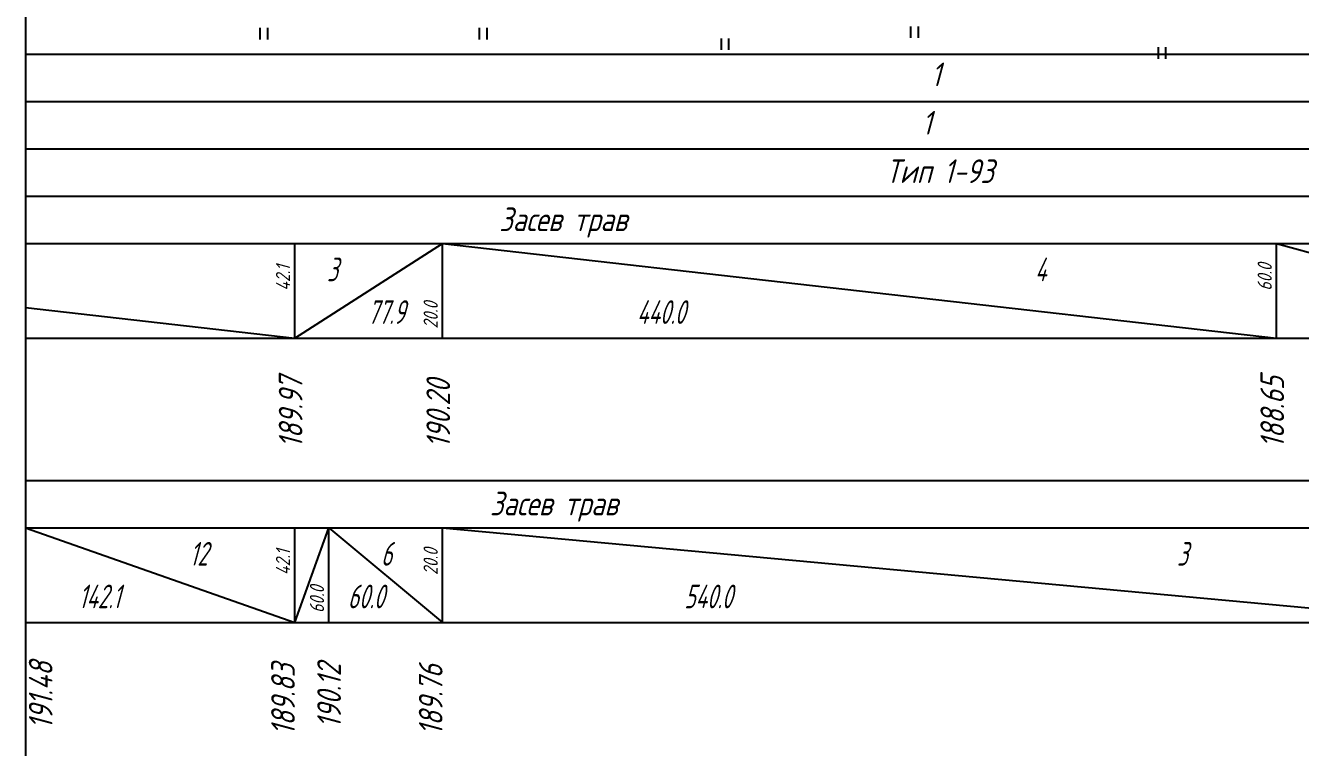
# Model space of a CAD drawing. Extents: x 2172 to 5772, y -842 to -248.
# Drawn here: x 4736.6 to 4871.1, y -703.8 to -627.6 of the extents above; entities that cross this region are included whole.
import ezdxf

# ---------------------------------------------------------------- set-up
doc = ezdxf.new("R2010")
doc.units = 0
doc.header["$MEASUREMENT"] = 0
doc.linetypes.add('CONTI', pattern=[0])
doc.linetypes.add('TP0', pattern=[0])
doc.layers.get('0').update_dxf_attribs({"linetype": 'CONTINUOUS'})
for name, color, linetype in [('USLZNDEFAULT', 7, 'CONTI'), ('ОТМЕТКИ_КЮВЕТОВ', 7, 'CONTINUOUS'), ('ЧЕРНЫЕ_ОТМЕТКИ', 7, 'CONTINUOUS')]:
    doc.layers.add(name, color=color, linetype=linetype)
doc.styles.add('ГОСТ', font='gost.TTF', dxfattribs={"oblique": 15, "height": 1})

# ---------------------------------------------------------------- blocks, each defined once
blk = doc.blocks.new('BL_2011')
at = {"color": 0}
for p, q in [((0, 0), (0, 6)), ((4, 0), (4, 6))]:
    blk.add_line(p, q, dxfattribs=at)

msp = doc.modelspace()

# ---------------------------------------------------------------- linework, layer by layer
at = {"linetype": 'Continuous'}
for p, q in [((4736.6, -380.46), (4736.6, -650.58)), ((4736.6, -630.58), (5570.22, -630.58)), ((4736.6, -635.58), (5570.22, -635.58)), ((4736.6, -640.58), (5570.22, -640.58)), ((4736.6, -645.58), (5570.22, -645.58)), ((4736.6, -650.58), (5570.22, -650.58)), ((4736.6, -660.58), (5570.22, -660.58)), ((4736.6, -675.58), (5570.22, -675.58)), ((4736.6, -680.58), (5570.22, -680.58)), ((4736.6, -690.58), (5570.22, -690.58))]:
    msp.add_line(p, q, dxfattribs=at)
at = {"linetype": 'TP0'}
msp.add_line((4736.6, -630.58), (4736.6, -837.48), dxfattribs=at)
at = {"layer": 'ОТМЕТКИ_КЮВЕТОВ'}
for p, q in [((4765.02, -660.56), (4765.02, -650.56)), ((4765.02, -660.56), (4780.6, -650.56)), ((4780.6, -660.56), (4780.6, -650.56)), ((4780.6, -650.56), (4868.6, -660.56)), ((4868.6, -660.56), (4868.6, -650.56)), ((4868.6, -650.56), (4904.6, -660.56)), ((4736.6, -657.34), (4765.02, -660.56)), ((4736.6, -680.58), (4765.02, -690.58)), ((4765.02, -690.58), (4765.02, -680.58)), ((4765.02, -690.58), (4768.6, -680.58)), ((4768.6, -690.58), (4768.6, -680.58)), ((4768.6, -680.58), (4780.6, -690.58)), ((4780.6, -690.58), (4780.6, -680.58)), ((4780.6, -680.58), (4888.6, -690.58))]:
    msp.add_line(p, q, dxfattribs=at)

# ---------------------------------------------------------------- block references
at = {"layer": 'USLZNDEFAULT', "color": 7, "xscale": 0.1999999999998181, "yscale": 0.1999999999999318, "zscale": 0.1999999999999034}
for p in [(4761.36, -629.02), (4784.5, -629.02), (4830.01, -628.86), (4810.02, -630.12), (4856.13, -631.06)]:
    msp.add_blockref('BL_2011', p, dxfattribs=at)

# ---------------------------------------------------------------- texts
at = {"style": 'ГОСТ', "oblique": 15}
for p in [(4786.58, -649.27), (4785.6, -679.27)]:
    msp.add_text('Засев трав', height=2.5, dxfattribs=at).set_placement(p)
at = {"char_height": 2.5, "attachment_point": 1, "style": 'ГОСТ'}
for s, width, insert in [('1', 10.9915, (4832.15, -631.47)), ('1', 10.9915, (4831.19, -636.58)), ('Тип 1-93', 31.7237, (4827.4, -641.69))]:
    msp.add_mtext_dynamic_manual_height_columns(s, width=width, gutter_width=5, heights=[0], dxfattribs=dict(at, insert=insert))
at = {"layer": 'ОТМЕТКИ_КЮВЕТОВ', "style": 'ГОСТ', "oblique": 15, "width": 0.8}
for s, p in [('3', (4768.41, -654.56)), ('4', (4843.1, -654.56)), ('77.9', (4772.7, -659.06)), ('440.0', (4801.1, -659.06)), ('12', (4753.91, -684.58)), ('6', (4774.1, -684.58)), ('3', (4858.1, -684.58)), ('142.1', (4742.2, -689.08)), ('60.0', (4770.6, -689.08)), ('540.0', (4806.1, -689.08))]:
    msp.add_text(s, height=2.5, dxfattribs=at).set_placement(p)
at = {"layer": 'ОТМЕТКИ_КЮВЕТОВ', "style": 'ГОСТ', "oblique": 15}
for s, p in [('42.1', (4764.52, -655.56)), ('60.0', (4868.1, -655.56)), ('20.0', (4780.1, -659.56)), ('42.1', (4764.52, -685.58)), ('20.0', (4780.1, -685.58)), ('60.0', (4768.1, -689.58))]:
    msp.add_text(s, height=1.5, rotation=90, dxfattribs=at).set_placement(p)
at = {"layer": 'ЧЕРНЫЕ_ОТМЕТКИ', "style": 'ГОСТ', "oblique": 15}
for s, p in [('189.97', (4765.82, -672.16)), ('188.65', (4869.4, -672.16)), ('190.20', (4781.4, -672.16)), ('191.48', (4739.45, -701.84)), ('189.83', (4765.02, -702.49)), ('190.12', (4769.88, -701.75)), ('189.76', (4780.6, -702.49))]:
    msp.add_text(s, height=2.5, rotation=90, dxfattribs=at).set_placement(p)

doc.saveas('drawing.dxf')
